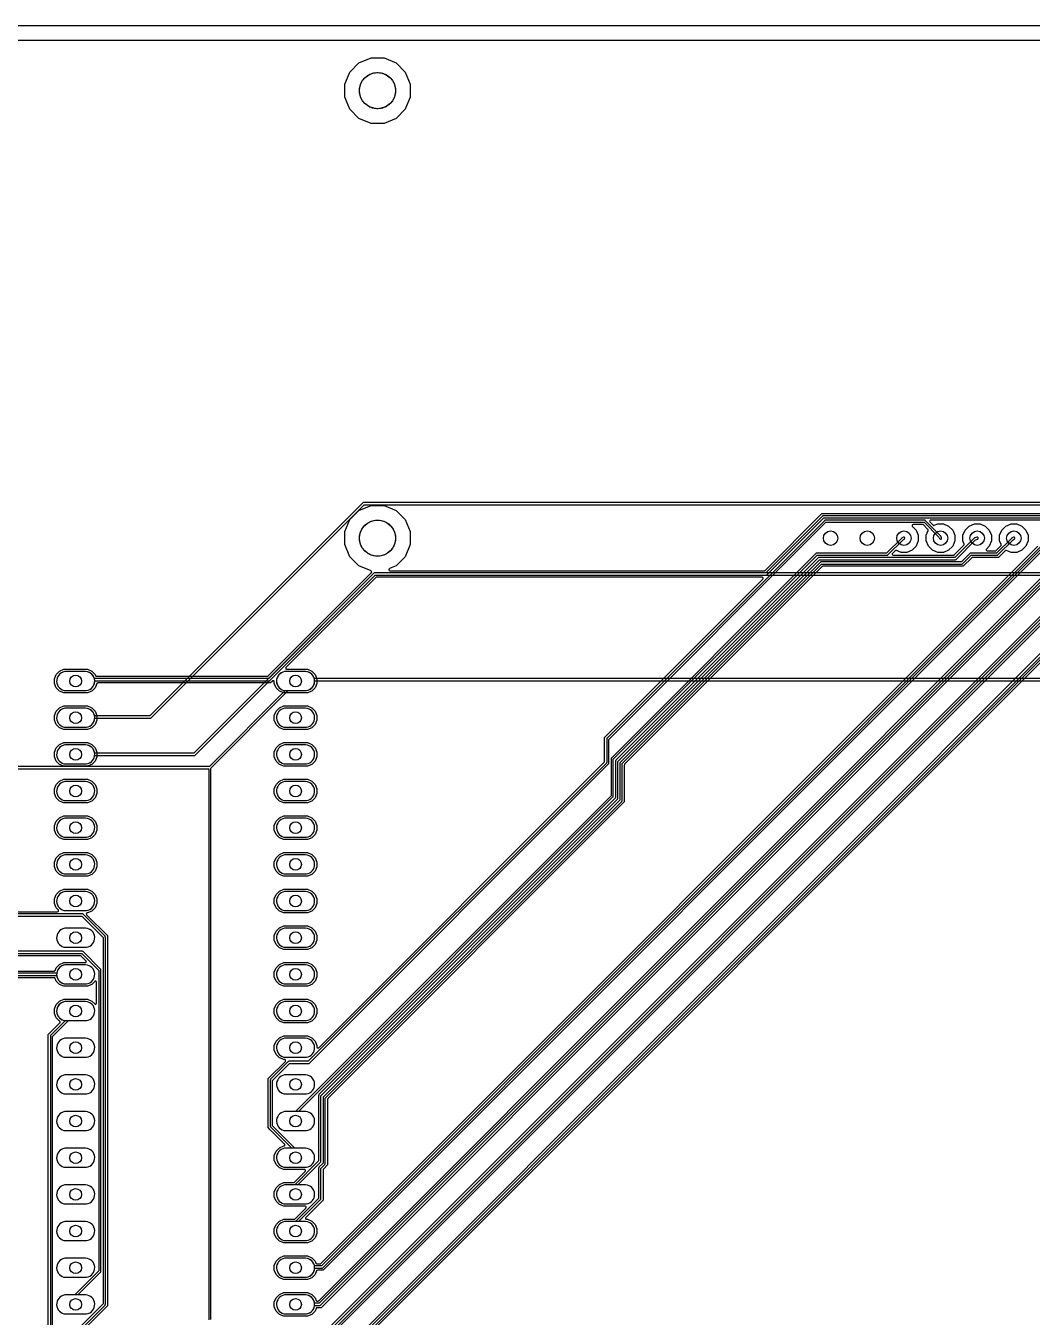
# Model space of a CAD drawing. Header units: millimetres. Extents: x -10 to 160, y 0 to 134.
# Drawn here: x 53.7 to 123.4, y 44.8 to 134.3 of the extents above; entities that cross this region are included whole.
import ezdxf

# ---------------------------------------------------------------- set-up
doc = ezdxf.new("R2010")
doc.units = ezdxf.units.MM

msp = doc.modelspace()

# ---------------------------------------------------------------- linework, layer by layer
at = {"layer": '16_copper'}
for points in [[(135.026, 101.27), (77.114, 101.27), (77.106, 101.269), (77.098, 101.268, 0.087654), (77.073, 101.258), (77.067, 101.253), (77.061, 101.247), (62.3, 86.487), (58.458, 86.487), (58.452, 86.521, 0.330356), (57.843, 87.02), (56.457, 87.02), (56.393, 87.014, 0.906346), (56.457, 85.7), (57.843, 85.7), (57.907, 85.706, 0.357805), (58.471, 86.328), (58.471, 86.335), (62.332, 86.335), (62.34, 86.336), (62.348, 86.336, 0.087654), (62.373, 86.347), (62.379, 86.352), (62.385, 86.357), (77.146, 101.117), (134.995, 101.117)], [(132.252, 96.393), (77.876, 96.393), (77.868, 96.392), (77.86, 96.391, 0.087654), (77.835, 96.381), (77.829, 96.376), (77.823, 96.371), (65.348, 83.896), (58.466, 83.896), (58.464, 83.917, 0.357805), (57.843, 84.48), (56.457, 84.48), (56.393, 84.474, 0.906346), (56.457, 83.16), (57.843, 83.16), (57.907, 83.166, 0.330355), (58.464, 83.723), (58.466, 83.744), (65.38, 83.744), (65.388, 83.745), (65.396, 83.746, 0.087654), (65.421, 83.756), (65.427, 83.761), (65.433, 83.766), (77.908, 96.241), (132.283, 96.241)], [(135.147, 89.078), (73.687, 89.078), (73.673, 89.123, 0.303347), (73.083, 89.56), (71.697, 89.56), (71.633, 89.554, 0.862605), (71.633, 88.246), (71.675, 88.242), (66.415, 82.982), (34.442, 82.982)], [(66.523, 44.685), (66.523, 82.874), (71.888, 88.24), (73.083, 88.24), (73.147, 88.246, 0.357805), (73.711, 88.868), (73.711, 88.925), (135.147, 88.925)]]:
    msp.add_lwpolyline(points, format="xyb", dxfattribs=at)
for points in [[(57.907, 88.246, 0.906346), (57.843, 89.56), (56.457, 89.56), (56.393, 89.554, 0.906346), (56.457, 88.24), (57.843, 88.24)], [(73.147, 85.706, 0.906346), (73.083, 87.02), (71.697, 87.02), (71.633, 87.014, 0.906346), (71.697, 85.7), (73.083, 85.7)], [(73.147, 83.166, 0.906346), (73.083, 84.48), (71.697, 84.48), (71.633, 84.474, 0.906346), (71.697, 83.16), (73.083, 83.16)], [(57.907, 80.626, 0.906346), (57.843, 81.94), (56.457, 81.94), (56.393, 81.934, 0.906346), (56.457, 80.62), (57.843, 80.62)], [(73.147, 80.626, 0.906346), (73.083, 81.94), (71.697, 81.94), (71.633, 81.934, 0.906346), (71.697, 80.62), (73.083, 80.62)], [(57.907, 78.086, 0.906346), (57.843, 79.4), (56.457, 79.4), (56.393, 79.394, 0.906346), (56.457, 78.08), (57.843, 78.08)], [(73.147, 78.086, 0.906346), (73.083, 79.4), (71.697, 79.4), (71.633, 79.394, 0.906346), (71.697, 78.08), (73.083, 78.08)], [(57.907, 75.546, 0.906346), (57.843, 76.86), (56.457, 76.86), (56.393, 76.854, 0.906346), (56.457, 75.54), (57.843, 75.54)], [(73.147, 75.546, 0.906346), (73.083, 76.86), (71.697, 76.86), (71.633, 76.854, 0.906346), (71.697, 75.54), (73.083, 75.54)], [(57.907, 73.006, 0.906346), (57.843, 74.32), (56.457, 74.32), (56.393, 74.314, 0.906346), (56.457, 73), (57.843, 73)], [(73.147, 73.006, 0.906346), (73.083, 74.32), (71.697, 74.32), (71.633, 74.314, 0.906346), (71.697, 73), (73.083, 73)], [(57.907, 70.466, 0.906346), (57.843, 71.78), (56.457, 71.78), (56.393, 71.774, 0.906346), (56.457, 70.46), (57.843, 70.46)], [(73.147, 70.466, 0.906346), (73.083, 71.78), (71.697, 71.78), (71.633, 71.774, 0.906346), (71.697, 70.46), (73.083, 70.46)], [(57.907, 67.926, 0.906346), (57.843, 69.24), (56.457, 69.24), (56.393, 69.234, 0.906346), (56.457, 67.92), (57.843, 67.92)], [(73.147, 67.926, 0.906346), (73.083, 69.24), (71.697, 69.24), (71.633, 69.234, 0.906346), (71.697, 67.92), (73.083, 67.92)], [(57.907, 65.386, 0.906346), (57.843, 66.7), (56.457, 66.7), (56.393, 66.694, 0.906346), (56.457, 65.38), (57.843, 65.38)], [(73.147, 65.386, 0.906346), (73.083, 66.7), (71.697, 66.7), (71.633, 66.694, 0.906346), (71.697, 65.38), (73.083, 65.38)], [(57.907, 62.846, 0.906346), (57.843, 64.16), (56.457, 64.16), (56.393, 64.154, 0.906346), (56.457, 62.84), (57.843, 62.84)], [(73.147, 62.846, 0.906346), (73.083, 64.16), (71.697, 64.16), (71.633, 64.154, 0.906346), (71.697, 62.84), (73.083, 62.84)], [(57.907, 60.306, 0.906346), (57.843, 61.62), (56.457, 61.62), (56.393, 61.614, 0.906346), (56.457, 60.3), (57.843, 60.3)], [(73.147, 60.306, 0.906346), (73.083, 61.62), (71.697, 61.62), (71.633, 61.614, 0.906346), (71.697, 60.3), (73.083, 60.3)], [(57.907, 57.766, 0.906346), (57.843, 59.08), (56.457, 59.08), (56.393, 59.074, 0.906346), (56.457, 57.76), (57.843, 57.76)], [(73.147, 57.766, 0.906346), (73.083, 59.08), (71.697, 59.08), (71.633, 59.074, 0.906346), (71.697, 57.76), (73.083, 57.76)], [(57.907, 55.226, 0.906346), (57.843, 56.54), (56.457, 56.54), (56.393, 56.534, 0.906346), (56.457, 55.22), (57.843, 55.22)], [(73.147, 55.226, 0.906346), (73.083, 56.54), (71.697, 56.54), (71.633, 56.534, 0.906346), (71.697, 55.22), (73.083, 55.22)], [(57.907, 52.686, 0.906346), (57.843, 54), (56.457, 54), (56.393, 53.994, 0.906346), (56.457, 52.68), (57.843, 52.68)], [(73.147, 52.686, 0.906346), (73.083, 54), (71.697, 54), (71.633, 53.994, 0.906346), (71.697, 52.68), (73.083, 52.68)], [(57.907, 50.146, 0.906346), (57.843, 51.46), (56.457, 51.46), (56.393, 51.454, 0.906346), (56.457, 50.14), (57.843, 50.14)], [(73.147, 50.146, 0.906346), (73.083, 51.46), (71.697, 51.46), (71.633, 51.454, 0.906346), (71.697, 50.14), (73.083, 50.14)], [(57.907, 47.606, 0.906346), (57.843, 48.92), (56.457, 48.92), (56.393, 48.914, 0.906346), (56.457, 47.6), (57.843, 47.6)], [(73.147, 47.606, 0.906346), (73.083, 48.92), (71.697, 48.92), (71.633, 48.914, 0.906346), (71.697, 47.6), (73.083, 47.6)], [(57.907, 45.066, 0.906346), (57.843, 46.38), (56.457, 46.38), (56.393, 46.374, 0.906346), (56.457, 45.06), (57.843, 45.06)], [(73.147, 45.066, 0.906346), (73.083, 46.38), (71.697, 46.38), (71.633, 46.374, 0.906346), (71.697, 45.06), (73.083, 45.06)]]:
    msp.add_lwpolyline(points, format="xyb", close=True, dxfattribs=at)
msp.add_lwpolyline([(34.474, 82.829), (66.37, 82.829), (66.37, 44.653)], dxfattribs=at)
at = {"layer": '1_copper'}
for points in [[(158.913, 1.017, 0.392588), (158.984, 1.092), (158.984, 133.198), (158.983, 133.203, 0.392588), (158.908, 133.274), (-9.068, 133.274), (-9.073, 133.273, 0.392588), (-9.144, 133.198), (-9.144, 1.092), (-9.143, 1.087, 0.392588), (-9.068, 1.016), (158.908, 1.016)], [(73.147, 55.226, 0.906346), (73.083, 56.54), (72.345, 56.54), (70.79, 58.096), (70.79, 61.233), (71.964, 62.408), (73.304, 62.408), (73.313, 62.409), (73.321, 62.41, 0.087654), (73.346, 62.42), (73.351, 62.425), (73.358, 62.43), (94.085, 83.157), (94.09, 83.163), (94.095, 83.17, 0.087651), (94.105, 83.194), (94.106, 83.202), (94.107, 83.21), (94.107, 84.855), (109.15, 99.898), (115.945, 99.898), (116.979, 98.864), (117.02, 98.77), (117.032, 98.751, 0.866045), (117.16, 98.83), (117.113, 98.938), (117.111, 98.941), (117.11, 98.945), (117.105, 98.951), (117.102, 98.957, 0.022122), (117.097, 98.961), (116.03, 100.028), (116.023, 100.033), (116.017, 100.039, 0.087651), (115.992, 100.049), (115.985, 100.049), (115.976, 100.051), (109.118, 100.051), (109.11, 100.049), (109.102, 100.049, 0.087654), (109.077, 100.038), (109.071, 100.034), (109.065, 100.028), (93.977, 84.941), (93.972, 84.934), (93.966, 84.927, 0.087651), (93.956, 84.903), (93.956, 84.895), (93.955, 84.887), (93.955, 83.242), (73.273, 62.56), (71.933, 62.56), (71.924, 62.559), (71.916, 62.558, 0.087654), (71.891, 62.548), (71.886, 62.543), (71.879, 62.538), (70.66, 61.319), (70.655, 61.312), (70.649, 61.305, 0.087651), (70.639, 61.281), (70.639, 61.273), (70.637, 61.265), (70.637, 58.064), (70.639, 58.056), (70.639, 58.048, 0.087654), (70.65, 58.023), (70.654, 58.017), (70.66, 58.011), (72.13, 56.54), (71.697, 56.54), (71.633, 56.534, 0.906346), (71.697, 55.22), (73.083, 55.22)], [(73.147, 39.986, 0.357805), (73.711, 40.608), (73.711, 40.615), (74.219, 40.615), (74.227, 40.616), (74.236, 40.616, 0.087654), (74.26, 40.627), (74.266, 40.632), (74.273, 40.637), (132.336, 98.701), (132.383, 98.745), (132.396, 98.762, 0.752228), (132.294, 98.867), (132.277, 98.855, 0.183633), (132.229, 98.809), (74.187, 40.767), (73.698, 40.767), (73.692, 40.801, 0.330356), (73.083, 41.3), (71.697, 41.3), (71.633, 41.294, 0.906346), (71.697, 39.98), (73.083, 39.98)], [(73.147, 47.606, 0.357805), (73.711, 48.228), (73.711, 48.235), (74.219, 48.235), (74.227, 48.236), (74.236, 48.236, 0.087654), (74.26, 48.247), (74.266, 48.252), (74.273, 48.257), (124.716, 98.701), (124.763, 98.745), (124.776, 98.762, 0.752228), (124.674, 98.867), (124.657, 98.855, 0.183633), (124.609, 98.809), (74.187, 48.387), (73.698, 48.387), (73.692, 48.421, 0.330356), (73.083, 48.92), (71.697, 48.92), (71.633, 48.914, 0.906346), (71.697, 47.6), (73.083, 47.6)], [(73.147, 50.146, 0.906346), (73.083, 51.46), (72.599, 51.46), (74.12, 52.981), (74.125, 52.988), (74.131, 52.995, 0.087651), (74.141, 53.019), (74.141, 53.027), (74.143, 53.035), (74.143, 55.137), (74.425, 55.42), (74.43, 55.427), (74.436, 55.433, 0.087651), (74.446, 55.458), (74.446, 55.465), (74.447, 55.474), (74.447, 60.014), (94.999, 80.566), (95.004, 80.573), (95.01, 80.579, 0.087651), (95.02, 80.604), (95.02, 80.611), (95.021, 80.62), (95.021, 83.179), (108.845, 97.003), (118.567, 97.003), (118.576, 97.004), (118.584, 97.004, 0.087654), (118.609, 97.015), (118.614, 97.02), (118.621, 97.025), (119.208, 97.612), (121.006, 97.612), (121.014, 97.613), (121.022, 97.614, 0.087654), (121.047, 97.624), (121.053, 97.629), (121.059, 97.635), (122.117, 98.692), (122.202, 98.731), (122.22, 98.743, 0.866045), (122.138, 98.869), (122.041, 98.824), (122.038, 98.823), (122.035, 98.822), (122.028, 98.817), (122.022, 98.813, 0.01711), (122.019, 98.809), (120.974, 97.765), (119.177, 97.765), (119.168, 97.763), (119.16, 97.763, 0.087654), (119.135, 97.752), (119.13, 97.748), (119.123, 97.742), (118.536, 97.155), (108.814, 97.155), (108.805, 97.154), (108.797, 97.153, 0.087654), (108.772, 97.143), (108.767, 97.138), (108.76, 97.133), (94.891, 83.264), (94.886, 83.257), (94.881, 83.251, 0.087651), (94.871, 83.226), (94.87, 83.219), (94.869, 83.21), (94.869, 80.651), (74.317, 60.099), (74.312, 60.093), (74.307, 60.086, 0.087651), (74.297, 60.062), (74.296, 60.054), (74.295, 60.046), (74.295, 55.505), (74.013, 55.223), (74.007, 55.216), (74.002, 55.209, 0.087651), (73.992, 55.185), (73.991, 55.177), (73.99, 55.169), (73.99, 53.067), (72.384, 51.46), (71.697, 51.46), (71.633, 51.454, 0.906346), (71.697, 50.14), (73.083, 50.14)], [(73.147, 52.686, 0.906346), (73.083, 54), (72.549, 54), (74.12, 55.572), (74.125, 55.579), (74.131, 55.585, 0.087651), (74.141, 55.61), (74.141, 55.617), (74.143, 55.626), (74.143, 60.166), (94.694, 80.718), (94.699, 80.725), (94.705, 80.731, 0.087651), (94.715, 80.756), (94.715, 80.763), (94.717, 80.772), (94.717, 83.331), (108.693, 97.307), (118.11, 97.307), (118.118, 97.309), (118.127, 97.309, 0.087654), (118.151, 97.32), (118.157, 97.324), (118.164, 97.33), (119.522, 98.688), (119.652, 98.727), (119.672, 98.736, 0.866062), (119.608, 98.873), (119.46, 98.828), (119.452, 98.825), (119.444, 98.822, 0.017404), (119.44, 98.819), (119.434, 98.814), (119.428, 98.809), (118.078, 97.46), (108.661, 97.46), (108.653, 97.459), (108.644, 97.458, 0.087654), (108.62, 97.448), (108.614, 97.443), (108.607, 97.437), (94.587, 83.417), (94.581, 83.41), (94.576, 83.403, 0.087651), (94.566, 83.379), (94.565, 83.371), (94.564, 83.363), (94.564, 80.804), (74.013, 60.252), (74.007, 60.245), (74.002, 60.239, 0.087651), (73.992, 60.214), (73.991, 60.207), (73.99, 60.198), (73.99, 55.658), (72.336, 54.003), (72.334, 54), (71.697, 54), (71.633, 53.994, 0.906346), (71.697, 52.68), (73.083, 52.68)], [(73.147, 57.766, 0.906346), (73.083, 59.08), (72.599, 59.08), (94.389, 80.871), (94.395, 80.877), (94.4, 80.884, 0.087651), (94.41, 80.908), (94.411, 80.916), (94.412, 80.924), (94.412, 83.484), (108.54, 97.612), (113.386, 97.612), (113.394, 97.613), (113.402, 97.614, 0.087654), (113.427, 97.624), (113.433, 97.629), (113.439, 97.635), (114.497, 98.692), (114.582, 98.731), (114.6, 98.743, 0.866045), (114.518, 98.869), (114.421, 98.824), (114.418, 98.823), (114.415, 98.822), (114.408, 98.817), (114.402, 98.813, 0.01711), (114.399, 98.809), (113.354, 97.765), (108.509, 97.765), (108.5, 97.763), (108.492, 97.763, 0.087654), (108.467, 97.752), (108.462, 97.748), (108.455, 97.742), (94.282, 83.569), (94.277, 83.562), (94.271, 83.556, 0.087651), (94.261, 83.531), (94.261, 83.524), (94.259, 83.515), (94.259, 80.956), (72.384, 59.08), (71.697, 59.08), (71.633, 59.074, 0.906346), (71.697, 57.76), (73.083, 57.76)], [(73.147, 88.246, 0.906346), (73.083, 89.56), (71.697, 89.56), (71.633, 89.554, 0.906346), (71.697, 88.24), (73.083, 88.24)], [(57.907, 85.706, 0.906346), (57.843, 87.02), (56.457, 87.02), (56.393, 87.014, 0.906346), (56.457, 85.7), (57.843, 85.7)], [(73.147, 85.706, 0.906346), (73.083, 87.02), (71.697, 87.02), (71.633, 87.014, 0.906346), (71.697, 85.7), (73.083, 85.7)], [(57.907, 83.166, 0.906346), (57.843, 84.48), (56.457, 84.48), (56.393, 84.474, 0.906346), (56.457, 83.16), (57.843, 83.16)], [(73.147, 83.166, 0.906346), (73.083, 84.48), (71.697, 84.48), (71.633, 84.474, 0.906346), (71.697, 83.16), (73.083, 83.16)], [(57.907, 80.626, 0.906346), (57.843, 81.94), (56.457, 81.94), (56.393, 81.934, 0.906346), (56.457, 80.62), (57.843, 80.62)], [(73.147, 80.626, 0.906346), (73.083, 81.94), (71.697, 81.94), (71.633, 81.934, 0.906346), (71.697, 80.62), (73.083, 80.62)], [(57.907, 78.086, 0.906346), (57.843, 79.4), (56.457, 79.4), (56.393, 79.394, 0.906346), (56.457, 78.08), (57.843, 78.08)], [(73.147, 78.086, 0.906346), (73.083, 79.4), (71.697, 79.4), (71.633, 79.394, 0.906346), (71.697, 78.08), (73.083, 78.08)], [(57.907, 75.546, 0.906346), (57.843, 76.86), (56.457, 76.86), (56.393, 76.854, 0.906346), (56.457, 75.54), (57.843, 75.54)], [(73.147, 75.546, 0.906346), (73.083, 76.86), (71.697, 76.86), (71.633, 76.854, 0.906346), (71.697, 75.54), (73.083, 75.54)], [(57.907, 73.006, 0.906346), (57.843, 74.32), (56.457, 74.32), (56.393, 74.314, 0.906346), (56.457, 73), (57.843, 73)], [(73.147, 73.006, 0.906346), (73.083, 74.32), (71.697, 74.32), (71.633, 74.314, 0.906346), (71.697, 73), (73.083, 73)], [(57.907, 70.466, 0.906346), (57.843, 71.78), (56.457, 71.78), (56.393, 71.774, 0.906346), (56.457, 70.46), (57.843, 70.46)], [(73.147, 70.466, 0.906346), (73.083, 71.78), (71.697, 71.78), (71.633, 71.774, 0.906346), (71.697, 70.46), (73.083, 70.46)], [(73.147, 67.926, 0.906346), (73.083, 69.24), (71.697, 69.24), (71.633, 69.234, 0.906346), (71.697, 67.92), (73.083, 67.92)], [(73.147, 65.386, 0.906346), (73.083, 66.7), (71.697, 66.7), (71.633, 66.694, 0.906346), (71.697, 65.38), (73.083, 65.38)], [(57.907, 62.846, 0.906346), (57.843, 64.16), (56.457, 64.16), (56.393, 64.154, 0.906346), (56.457, 62.84), (57.843, 62.84)], [(73.147, 62.846, 0.906346), (73.083, 64.16), (71.697, 64.16), (71.633, 64.154, 0.906346), (71.697, 62.84), (73.083, 62.84)], [(57.907, 60.306, 0.906346), (57.843, 61.62), (56.457, 61.62), (56.393, 61.614, 0.906346), (56.457, 60.3), (57.843, 60.3)], [(73.147, 60.306, 0.906346), (73.083, 61.62), (71.697, 61.62), (71.633, 61.614, 0.906346), (71.697, 60.3), (73.083, 60.3)], [(57.907, 57.766, 0.906346), (57.843, 59.08), (56.457, 59.08), (56.393, 59.074, 0.906346), (56.457, 57.76), (57.843, 57.76)], [(57.907, 55.226, 0.906346), (57.843, 56.54), (56.457, 56.54), (56.393, 56.534, 0.906346), (56.457, 55.22), (57.843, 55.22)], [(57.907, 52.686, 0.906346), (57.843, 54), (56.457, 54), (56.393, 53.994, 0.906346), (56.457, 52.68), (57.843, 52.68)], [(57.907, 50.146, 0.906346), (57.843, 51.46), (56.457, 51.46), (56.393, 51.454, 0.906346), (56.457, 50.14), (57.843, 50.14)], [(57.907, 47.606, 0.906346), (57.843, 48.92), (56.457, 48.92), (56.393, 48.914, 0.906346), (56.457, 47.6), (57.843, 47.6)]]:
    msp.add_lwpolyline(points, format="xyb", close=True, dxfattribs=at)
for points in [[(77.619, 127.534), (76.786, 127.879), (76.149, 128.516), (75.804, 129.349), (75.804, 130.251), (76.149, 131.084), (76.786, 131.721), (77.619, 132.066), (78.521, 132.066), (79.354, 131.721), (79.991, 131.084), (80.336, 130.251), (80.336, 129.349), (79.991, 128.516), (79.354, 127.879), (78.521, 127.534)], [(56.328, 85.547), (56.029, 85.671), (55.801, 85.9), (55.677, 86.198), (55.677, 86.522), (55.801, 86.82), (56.029, 87.049), (56.328, 87.173), (57.972, 87.173), (58.271, 87.049), (58.499, 86.82), (58.623, 86.522), (58.623, 86.198), (58.499, 85.9), (58.271, 85.671), (57.972, 85.547)], [(71.568, 85.547), (71.269, 85.671), (71.041, 85.9), (70.917, 86.198), (70.917, 86.522), (71.041, 86.82), (71.269, 87.049), (71.568, 87.173), (73.212, 87.173), (73.511, 87.049), (73.739, 86.82), (73.863, 86.522), (73.863, 86.198), (73.739, 85.9), (73.511, 85.671), (73.212, 85.547)], [(56.328, 83.007), (56.029, 83.131), (55.801, 83.36), (55.677, 83.658), (55.677, 83.982), (55.801, 84.28), (56.029, 84.509), (56.328, 84.633), (57.972, 84.633), (58.271, 84.509), (58.499, 84.28), (58.623, 83.982), (58.623, 83.658), (58.499, 83.36), (58.271, 83.131), (57.972, 83.007)], [(71.568, 83.007), (71.269, 83.131), (71.041, 83.36), (70.917, 83.658), (70.917, 83.982), (71.041, 84.28), (71.269, 84.509), (71.568, 84.633), (73.212, 84.633), (73.511, 84.509), (73.739, 84.28), (73.863, 83.982), (73.863, 83.658), (73.739, 83.36), (73.511, 83.131), (73.212, 83.007)], [(56.328, 80.467), (56.029, 80.591), (55.801, 80.82), (55.677, 81.118), (55.677, 81.442), (55.801, 81.74), (56.029, 81.969), (56.328, 82.093), (57.972, 82.093), (58.271, 81.969), (58.499, 81.74), (58.623, 81.442), (58.623, 81.118), (58.499, 80.82), (58.271, 80.591), (57.972, 80.467)], [(71.568, 80.467), (71.269, 80.591), (71.041, 80.82), (70.917, 81.118), (70.917, 81.442), (71.041, 81.74), (71.269, 81.969), (71.568, 82.093), (73.212, 82.093), (73.511, 81.969), (73.739, 81.74), (73.863, 81.442), (73.863, 81.118), (73.739, 80.82), (73.511, 80.591), (73.212, 80.467)], [(56.328, 77.927), (56.029, 78.051), (55.801, 78.28), (55.677, 78.578), (55.677, 78.902), (55.801, 79.2), (56.029, 79.429), (56.328, 79.553), (57.972, 79.553), (58.271, 79.429), (58.499, 79.2), (58.623, 78.902), (58.623, 78.578), (58.499, 78.28), (58.271, 78.051), (57.972, 77.927)], [(71.568, 77.927), (71.269, 78.051), (71.041, 78.28), (70.917, 78.578), (70.917, 78.902), (71.041, 79.2), (71.269, 79.429), (71.568, 79.553), (73.212, 79.553), (73.511, 79.429), (73.739, 79.2), (73.863, 78.902), (73.863, 78.578), (73.739, 78.28), (73.511, 78.051), (73.212, 77.927)], [(56.328, 75.387), (56.029, 75.511), (55.801, 75.74), (55.677, 76.038), (55.677, 76.362), (55.801, 76.66), (56.029, 76.889), (56.328, 77.013), (57.972, 77.013), (58.271, 76.889), (58.499, 76.66), (58.623, 76.362), (58.623, 76.038), (58.499, 75.74), (58.271, 75.511), (57.972, 75.387)], [(71.568, 75.387), (71.269, 75.511), (71.041, 75.74), (70.917, 76.038), (70.917, 76.362), (71.041, 76.66), (71.269, 76.889), (71.568, 77.013), (73.212, 77.013), (73.511, 76.889), (73.739, 76.66), (73.863, 76.362), (73.863, 76.038), (73.739, 75.74), (73.511, 75.511), (73.212, 75.387)], [(71.568, 72.847), (71.269, 72.971), (71.041, 73.2), (70.917, 73.498), (70.917, 73.822), (71.041, 74.12), (71.269, 74.349), (71.568, 74.473), (73.212, 74.473), (73.511, 74.349), (73.739, 74.12), (73.863, 73.822), (73.863, 73.498), (73.739, 73.2), (73.511, 72.971), (73.212, 72.847)], [(71.568, 70.307), (71.269, 70.431), (71.041, 70.66), (70.917, 70.958), (70.917, 71.282), (71.041, 71.58), (71.269, 71.809), (71.568, 71.933), (73.212, 71.933), (73.511, 71.809), (73.739, 71.58), (73.863, 71.282), (73.863, 70.958), (73.739, 70.66), (73.511, 70.431), (73.212, 70.307)], [(71.568, 67.767), (71.269, 67.891), (71.041, 68.12), (70.917, 68.418), (70.917, 68.742), (71.041, 69.04), (71.269, 69.269), (71.568, 69.393), (73.212, 69.393), (73.511, 69.269), (73.739, 69.04), (73.863, 68.742), (73.863, 68.418), (73.739, 68.12), (73.511, 67.891), (73.212, 67.767)], [(71.568, 65.227), (71.269, 65.351), (71.041, 65.58), (70.917, 65.878), (70.917, 66.202), (71.041, 66.5), (71.269, 66.729), (71.568, 66.853), (73.212, 66.853), (73.511, 66.729), (73.739, 66.5), (73.863, 66.202), (73.863, 65.878), (73.739, 65.58), (73.511, 65.351), (73.212, 65.227)]]:
    msp.add_lwpolyline(points, close=True, dxfattribs=at)
for points in [[(138.405, 100.051), (116.407, 100.051), (116.405, 100.05), (116.402, 100.05, 0.54841), (116.341, 99.937), (116.346, 99.93), (116.35, 99.924, 0.015772), (116.354, 99.921), (116.567, 99.707), (116.569, 99.706), (116.57, 99.704, 0.218345), (116.63, 99.685), (116.641, 99.688), (116.648, 99.689, 0.007884), (116.65, 99.69), (116.893, 99.791), (117.287, 99.791), (117.651, 99.64), (117.93, 99.361), (118.081, 98.997), (118.081, 98.603), (117.93, 98.239), (117.651, 97.96), (117.287, 97.809), (116.893, 97.809), (116.529, 97.96), (116.25, 98.239), (116.099, 98.603), (116.099, 98.997), (116.235, 99.326), (116.236, 99.327), (116.237, 99.329, 0.218355), (116.232, 99.392), (116.225, 99.4), (116.221, 99.407, 0.007882), (116.219, 99.409), (115.904, 99.723), (115.897, 99.729), (115.891, 99.734, 0.087651), (115.866, 99.744), (115.859, 99.745), (115.85, 99.746), (115.189, 99.746), (115.186, 99.745), (115.183, 99.746, 0.54841), (115.123, 99.632), (115.128, 99.625), (115.132, 99.619, 0.015772), (115.135, 99.616), (115.39, 99.361), (115.541, 98.997), (115.541, 98.603), (115.39, 98.239), (115.111, 97.96), (114.747, 97.809), (114.353, 97.809), (114.03, 97.943), (114.029, 97.944), (114.027, 97.944, 0.218355), (113.964, 97.939), (113.955, 97.933), (113.949, 97.928, 0.007882), (113.947, 97.927), (113.763, 97.742), (113.761, 97.74), (113.759, 97.738, 0.54841), (113.796, 97.615), (113.805, 97.614), (113.812, 97.612, 0.01577), (113.817, 97.612), (117.984, 97.612), (117.992, 97.613), (118.001, 97.614, 0.087654), (118.025, 97.624), (118.031, 97.629), (118.038, 97.635), (118.711, 98.308), (118.712, 98.309), (118.713, 98.31, 0.218345), (118.733, 98.37), (118.73, 98.381), (118.728, 98.388, 0.007894), (118.727, 98.391), (118.639, 98.603), (118.639, 98.997), (118.79, 99.361), (119.069, 99.64), (119.433, 99.791), (119.827, 99.791), (120.191, 99.64), (120.47, 99.361), (120.621, 98.997), (120.621, 98.603), (120.47, 98.239), (120.278, 98.047), (120.276, 98.045), (120.274, 98.043, 0.54841), (120.311, 97.92), (120.32, 97.919), (120.327, 97.917, 0.015781), (120.332, 97.917), (120.879, 97.917), (120.888, 97.918), (120.896, 97.919, 0.087654), (120.921, 97.929), (120.926, 97.934), (120.933, 97.939), (121.266, 98.272), (121.267, 98.273), (121.268, 98.274, 0.218345), (121.287, 98.335), (121.285, 98.345), (121.283, 98.353, 0.007884), (121.282, 98.355), (121.179, 98.603), (121.179, 98.997), (121.33, 99.361), (121.609, 99.64), (121.973, 99.791), (122.367, 99.791), (122.731, 99.64), (123.01, 99.361), (123.161, 98.997), (123.161, 98.603), (123.01, 98.239), (122.731, 97.96), (122.367, 97.809), (121.973, 97.809), (121.65, 97.943), (121.649, 97.944), (121.647, 97.944, 0.218355), (121.584, 97.939), (121.575, 97.933), (121.569, 97.928, 0.007882), (121.567, 97.927), (121.1, 97.46), (119.303, 97.46), (119.295, 97.459), (119.286, 97.458, 0.087654), (119.262, 97.448), (119.256, 97.443), (119.249, 97.437), (118.662, 96.85), (108.94, 96.85), (108.931, 96.849), (108.923, 96.848, 0.087654), (108.899, 96.838), (108.893, 96.833), (108.886, 96.828), (95.196, 83.138), (95.193, 83.134), (95.192, 83.133), (95.191, 83.131), (95.191, 83.131), (95.186, 83.125, 0.01577), (95.183, 83.121), (95.181, 83.116), (95.181, 83.115), (95.18, 83.111), (95.177, 83.105, 0.015767), (95.176, 83.1), (95.175, 83.096), (95.175, 83.094), (95.175, 83.09), (95.174, 83.084), (95.174, 80.525), (74.622, 59.973), (74.619, 59.969), (74.618, 59.968), (74.617, 59.967), (74.617, 59.966), (74.612, 59.96, 0.01577), (74.609, 59.956), (74.607, 59.951), (74.607, 59.95), (74.606, 59.947), (74.603, 59.94, 0.015767), (74.602, 59.935), (74.601, 59.932), (74.601, 59.929), (74.601, 59.925), (74.6, 59.919), (74.6, 55.379), (74.317, 55.096), (74.314, 55.092), (74.313, 55.092), (74.312, 55.09), (74.312, 55.09), (74.307, 55.083, 0.01577), (74.304, 55.079), (74.303, 55.075), (74.302, 55.073), (74.301, 55.07), (74.298, 55.063, 0.015767), (74.297, 55.059), (74.296, 55.055), (74.296, 55.052), (74.296, 55.048), (74.295, 55.043), (74.295, 52.941), (74.139, 52.784), (73.097, 51.743), (73.096, 51.741), (73.094, 51.739, 0.54841), (73.131, 51.616), (73.139, 51.614), (73.146, 51.613, 0.01577), (73.151, 51.613), (73.212, 51.613), (73.511, 51.489), (73.739, 51.26), (73.863, 50.962), (73.863, 50.638), (73.739, 50.34), (73.511, 50.111), (73.212, 49.987), (71.568, 49.987), (71.269, 50.111), (71.041, 50.34), (70.917, 50.638), (70.917, 50.962), (71.041, 51.26), (71.269, 51.489), (71.568, 51.613), (72.289, 51.613), (72.298, 51.614), (72.306, 51.615, 0.087654), (72.33, 51.625), (72.336, 51.63), (72.343, 51.635), (73.105, 52.397), (73.107, 52.399), (73.109, 52.401, 0.54841), (73.072, 52.524), (73.063, 52.526), (73.056, 52.527, 0.01577), (73.051, 52.527), (71.568, 52.527), (71.269, 52.651), (71.041, 52.88), (70.917, 53.178), (70.917, 53.502), (71.041, 53.8), (71.269, 54.029), (71.568, 54.153), (72.238, 54.153), (72.247, 54.154), (72.255, 54.155, 0.087654), (72.28, 54.165), (72.285, 54.17), (72.292, 54.175), (73.054, 54.937), (73.056, 54.939), (73.058, 54.941, 0.54841), (73.021, 55.064), (73.012, 55.066), (73.005, 55.067, 0.01577), (73, 55.067), (71.568, 55.067), (71.269, 55.191), (71.041, 55.42), (70.917, 55.718), (70.917, 56.042), (71.041, 56.34), (71.269, 56.569), (71.568, 56.693), (71.578, 56.693, 0.57289), (71.644, 56.806), (71.639, 56.813), (71.635, 56.819, 0.015772), (71.632, 56.823), (70.641, 57.813), (70.485, 57.97), (70.485, 61.359), (71.682, 62.556), (71.683, 62.557, 0.573585), (71.649, 62.684), (71.641, 62.686), (71.634, 62.687, 0.016294), (71.629, 62.687), (71.568, 62.687), (71.269, 62.811), (71.041, 63.04), (70.917, 63.338), (70.917, 63.662), (71.041, 63.96), (71.269, 64.189), (71.568, 64.313), (73.212, 64.313), (73.511, 64.189), (73.739, 63.96), (73.863, 63.662), (73.863, 63.55), (73.864, 63.547), (73.863, 63.544, 0.54841), (73.977, 63.484), (73.984, 63.489), (73.99, 63.493, 0.015772), (73.993, 63.496), (93.78, 83.283), (93.785, 83.29), (93.79, 83.296, 0.087651), (93.8, 83.321), (93.801, 83.328), (93.802, 83.337), (93.802, 84.981), (104.779, 95.958), (104.781, 95.96), (104.783, 95.962, 0.54841), (104.746, 96.085), (104.737, 96.087), (104.73, 96.088, 0.01577), (104.725, 96.088), (78.003, 96.088), (77.994, 96.087), (77.986, 96.086, 0.087654), (77.961, 96.076), (77.956, 96.071), (77.949, 96.066), (71.726, 89.843), (71.724, 89.841), (71.722, 89.839, 0.54841), (71.759, 89.716), (71.768, 89.714), (71.775, 89.713, 0.01577), (71.78, 89.713), (73.212, 89.713), (73.511, 89.589), (73.739, 89.36), (73.863, 89.062), (73.863, 88.738), (73.739, 88.44), (73.511, 88.211), (73.212, 88.087), (71.568, 88.087), (71.269, 88.211), (71.041, 88.44), (70.917, 88.738), (70.917, 88.85), (70.916, 88.853), (70.917, 88.856, 0.548396), (70.803, 88.916), (70.796, 88.911), (70.79, 88.907, 0.015772), (70.787, 88.904), (70.656, 88.773), (58.688, 88.773), (58.687, 88.773), (58.685, 88.773, 0.218346), (58.629, 88.744), (58.623, 88.735), (58.619, 88.728, 0.00789), (58.618, 88.726), (58.499, 88.44), (58.271, 88.211), (57.972, 88.087), (56.328, 88.087), (56.029, 88.211), (55.801, 88.44), (55.677, 88.738), (55.677, 89.062), (55.801, 89.36), (56.029, 89.589), (56.328, 89.713), (57.972, 89.713), (58.271, 89.589), (58.499, 89.36), (58.534, 89.277), (58.535, 89.276), (58.535, 89.274, 0.21835), (58.584, 89.233), (58.594, 89.232), (58.602, 89.23, 0.007896), (58.604, 89.23), (70.435, 89.23), (70.443, 89.231), (70.452, 89.232, 0.087654), (70.476, 89.242), (70.482, 89.247), (70.489, 89.253), (77.625, 96.389), (77.645, 96.409, 0.458567), (77.637, 96.524), (77.63, 96.528), (77.621, 96.533), (76.786, 96.879), (76.149, 97.516), (75.804, 98.349), (75.804, 99.251), (76.149, 100.084), (76.786, 100.721), (77.619, 101.066), (78.521, 101.066), (79.354, 100.721), (79.991, 100.084), (80.336, 99.251), (80.336, 98.349), (79.991, 97.516), (79.354, 96.879), (78.902, 96.692), (78.896, 96.688), (78.89, 96.686, 0.747777), (78.931, 96.545), (104.877, 96.545), (104.886, 96.547), (104.894, 96.547, 0.087654), (104.919, 96.558), (104.924, 96.562), (104.931, 96.568), (108.871, 100.508), (138.626, 100.508)], [(138.532, 100.355), (108.966, 100.355), (108.958, 100.354), (108.949, 100.354, 0.087654), (108.925, 100.343), (108.919, 100.338), (108.912, 100.333), (104.972, 96.393), (77.876, 96.393), (77.868, 96.392), (77.86, 96.391, 0.087654), (77.835, 96.381), (77.829, 96.376), (77.823, 96.371), (70.53, 89.078), (58.447, 89.078), (58.433, 89.123, 0.303347), (57.843, 89.56), (56.457, 89.56), (56.393, 89.554, 0.906346), (56.457, 88.24), (57.843, 88.24), (57.907, 88.246, 0.357805), (58.471, 88.868), (58.471, 88.925), (70.561, 88.925), (70.57, 88.927), (70.578, 88.927, 0.087654), (70.603, 88.938), (70.608, 88.942), (70.615, 88.948), (77.908, 96.241), (105.004, 96.241), (105.012, 96.242), (105.02, 96.242, 0.087654), (105.045, 96.253), (105.051, 96.258), (105.057, 96.263), (108.998, 100.203), (138.5, 100.203)], [(127.048, 98.809), (74.035, 45.796), (73.706, 45.796), (73.704, 45.817, 0.357805), (73.083, 46.38), (71.697, 46.38), (71.633, 46.374, 0.906346), (71.697, 45.06), (73.083, 45.06), (73.147, 45.066, 0.330355), (73.704, 45.623), (73.706, 45.644), (74.066, 45.644), (74.075, 45.645), (74.083, 45.646, 0.087654), (74.108, 45.656), (74.113, 45.661), (74.12, 45.666), (127.142, 98.688)], [(74.273, 43.228), (129.737, 98.692), (129.822, 98.731), (129.84, 98.743, 0.866045), (129.758, 98.869), (129.661, 98.824), (129.658, 98.823), (129.655, 98.822), (129.648, 98.817), (129.642, 98.813, 0.01711), (129.639, 98.809), (74.187, 43.358)], [(126.611, 97.941), (74.317, 45.648), (74.317, 45.648), (74.161, 45.491), (73.886, 45.491), (73.885, 45.491), (73.883, 45.491, 0.218346), (73.827, 45.462), (73.821, 45.453), (73.817, 45.447, 0.00789), (73.816, 45.444), (73.739, 45.26), (73.511, 45.031), (73.212, 44.907), (71.568, 44.907), (71.269, 45.031), (71.041, 45.26), (70.917, 45.558), (70.917, 45.882), (71.041, 46.18), (71.269, 46.409), (71.568, 46.533), (73.212, 46.533), (73.511, 46.409), (73.739, 46.18), (73.816, 45.996), (73.817, 45.994), (73.817, 45.993, 0.21835), (73.866, 45.951), (73.876, 45.95), (73.884, 45.949, 0.005245), (73.886, 45.949), (73.94, 45.949, 0.14431), (73.981, 45.961), (73.987, 45.966), (73.994, 45.971), (126.331, 98.308)], [(124.143, 97.912), (74.313, 48.082), (73.907, 48.082), (73.906, 48.082), (73.904, 48.082, 0.218346), (73.848, 48.053), (73.842, 48.044), (73.838, 48.037, 0.00789), (73.837, 48.035), (73.739, 47.8), (73.511, 47.571), (73.212, 47.447), (71.568, 47.447), (71.269, 47.571), (71.041, 47.8), (70.917, 48.098), (70.917, 48.422), (71.041, 48.72), (71.269, 48.949), (71.568, 49.073), (73.212, 49.073), (73.511, 48.949), (73.739, 48.72), (73.795, 48.586), (73.796, 48.585), (73.796, 48.583, 0.21835), (73.845, 48.542), (73.855, 48.541), (73.863, 48.539, 0.007886), (73.865, 48.539), (74.093, 48.539), (74.101, 48.541), (74.109, 48.541, 0.087654), (74.134, 48.552), (74.139, 48.556), (74.146, 48.562), (123.821, 98.236)], [(43.865, 72.923), (55.893, 72.923), (55.896, 72.924), (55.898, 72.924, 0.548396), (55.959, 73.037), (55.954, 73.044), (55.95, 73.05, 0.015772), (55.947, 73.053), (55.801, 73.2), (55.677, 73.498), (55.677, 73.822), (55.801, 74.12), (56.029, 74.349), (56.328, 74.473), (57.972, 74.473), (58.271, 74.349), (58.499, 74.12), (58.623, 73.822), (58.623, 73.498), (58.499, 73.2), (58.271, 72.971), (57.972, 72.847), (57.962, 72.847, 0.57289), (57.896, 72.734), (57.901, 72.727), (57.905, 72.721, 0.015772), (57.908, 72.717), (59.36, 71.265), (59.36, 45.625), (59.204, 45.469), (57.857, 44.123)], [(57.359, 43.84), (59.185, 45.666), (59.19, 45.673), (59.196, 45.679, 0.087651), (59.206, 45.704), (59.206, 45.711), (59.207, 45.72), (59.207, 71.171), (59.206, 71.179), (59.206, 71.188, 0.087654), (59.195, 71.212), (59.19, 71.218), (59.185, 71.225), (57.661, 72.749), (57.654, 72.754), (57.648, 72.759, 0.087651), (57.623, 72.769), (57.616, 72.77), (57.607, 72.771), (43.77, 72.771)], [(21.394, 68.809), (55.654, 68.809), (55.655, 68.809), (55.657, 68.809, 0.218346), (55.713, 68.838), (55.719, 68.847), (55.723, 68.853, 0.00789), (55.724, 68.856), (55.801, 69.04), (56.029, 69.269), (56.328, 69.393), (57.811, 69.393), (57.814, 69.393), (57.817, 69.393, 0.54841), (57.878, 69.506), (57.872, 69.513), (57.868, 69.519, 0.015772), (57.865, 69.523), (57.535, 69.853), (57.528, 69.858), (57.522, 69.864, 0.087651), (57.497, 69.874), (57.49, 69.874), (57.481, 69.875), (44.559, 69.875)], [(44.653, 70.028), (57.576, 70.028), (58.75, 68.853), (58.75, 48.038), (57.096, 46.383), (57.094, 46.38), (56.457, 46.38), (56.393, 46.374, 0.906346), (56.457, 45.06), (57.843, 45.06), (57.907, 45.066, 0.906346), (57.843, 46.38), (57.309, 46.38), (58.88, 47.952), (58.885, 47.959), (58.891, 47.965, 0.087651), (58.901, 47.99), (58.901, 47.997), (58.903, 48.006), (58.903, 68.885), (58.901, 68.893), (58.901, 68.902, 0.087654), (58.89, 68.926), (58.886, 68.932), (58.88, 68.939), (57.661, 70.158), (57.654, 70.163), (57.648, 70.168, 0.087651), (57.623, 70.178), (57.616, 70.179), (57.607, 70.18), (44.685, 70.18)], [(21.52, 68.504), (55.834, 68.504), (55.836, 68.483, 0.357805), (56.457, 67.92), (57.843, 67.92), (57.907, 67.926, 0.906346), (57.843, 69.24), (56.457, 69.24), (56.393, 69.234, 0.330355), (55.836, 68.677), (55.834, 68.656), (21.488, 68.656)], [(55.245, 42.73), (55.245, 64.407), (56.061, 65.224), (56.067, 65.231), (56.073, 65.239, 0.300059), (56.053, 65.339), (56.046, 65.343), (56.036, 65.348), (56.029, 65.351), (55.801, 65.58), (55.677, 65.878), (55.677, 66.202), (55.801, 66.5), (56.029, 66.729), (56.328, 66.853), (57.972, 66.853), (58.271, 66.729), (58.468, 66.532), (58.47, 66.53), (58.472, 66.528, 0.54841), (58.595, 66.565), (58.596, 66.574), (58.598, 66.581, 0.01577), (58.598, 66.586), (58.598, 68.034), (58.597, 68.037), (58.598, 68.04, 0.548396), (58.484, 68.1), (58.477, 68.095), (58.471, 68.091, 0.015772), (58.468, 68.088), (58.271, 67.891), (57.972, 67.767), (56.328, 67.767), (56.029, 67.891), (55.801, 68.12), (55.724, 68.304), (55.723, 68.306), (55.723, 68.307, 0.21835), (55.674, 68.349), (55.664, 68.35), (55.656, 68.351, 0.007886), (55.654, 68.351), (21.615, 68.351)], [(55.55, 42.856), (55.55, 64.281), (56.648, 65.38), (57.843, 65.38), (57.907, 65.386, 0.906346), (57.843, 66.7), (56.457, 66.7), (56.393, 66.694, 0.862605), (56.393, 65.386), (56.435, 65.382), (55.42, 64.367), (55.415, 64.36), (55.409, 64.353, 0.087651), (55.399, 64.329), (55.399, 64.321), (55.397, 64.313), (55.397, 42.824)]]:
    msp.add_lwpolyline(points, format="xyb", dxfattribs=at)
for points in [[(74.146, 43.533), (128.886, 98.272)], [(74.146, 40.942), (131.441, 98.236)], [(129.187, 97.927), (74.313, 43.053)], [(131.763, 97.912), (74.313, 40.462)], [(43.739, 72.619), (57.576, 72.619), (59.055, 71.139), (59.055, 45.752), (57.144, 43.84)]]:
    msp.add_lwpolyline(points, dxfattribs=at)
at = {"layer": 'drills_NPTH'}
for centre in [(78.07, 129.8), (78.07, 98.8)]:
    msp.add_circle(centre, 1.25, dxfattribs=at)
at = {"layer": 'drills_PTH'}
for centre, radius in [((109.47, 98.8), 0.5), ((112.01, 98.8), 0.5), ((114.55, 98.8), 0.5), ((117.09, 98.8), 0.5), ((119.63, 98.8), 0.5), ((122.17, 98.8), 0.5), ((57.15, 88.9), 0.406), ((72.39, 88.9), 0.406), ((57.15, 86.36), 0.406), ((72.39, 86.36), 0.406), ((57.15, 83.82), 0.406), ((72.39, 83.82), 0.406), ((57.15, 81.28), 0.406), ((72.39, 81.28), 0.406), ((57.15, 78.74), 0.406), ((72.39, 78.74), 0.406), ((57.15, 76.2), 0.406), ((72.39, 76.2), 0.406), ((57.15, 73.66), 0.406), ((72.39, 73.66), 0.406), ((57.15, 71.12), 0.406), ((72.39, 71.12), 0.406), ((57.15, 68.58), 0.406), ((72.39, 68.58), 0.406), ((57.15, 66.04), 0.406), ((72.39, 66.04), 0.406), ((57.15, 63.5), 0.406), ((72.39, 63.5), 0.406), ((57.15, 60.96), 0.406), ((72.39, 60.96), 0.406), ((57.15, 58.42), 0.406), ((72.39, 58.42), 0.406), ((57.15, 55.88), 0.406), ((72.39, 55.88), 0.406), ((57.15, 53.34), 0.406), ((72.39, 53.34), 0.406), ((57.15, 50.8), 0.406), ((72.39, 50.8), 0.406), ((57.15, 48.26), 0.406), ((72.39, 48.26), 0.406), ((57.15, 45.72), 0.406), ((72.39, 45.72), 0.406)]:
    msp.add_circle(centre, radius, dxfattribs=at)
at = {"layer": 'holes'}
for points in [[(76.82, 129.849), (76.828, 129.947), (76.843, 130.044), (76.866, 130.14), (76.896, 130.233), (76.934, 130.324), (76.979, 130.411), (77.03, 130.495), (77.088, 130.574), (77.151, 130.649), (77.221, 130.719), (77.296, 130.782), (77.375, 130.84), (77.459, 130.891), (77.546, 130.936), (77.637, 130.974), (77.73, 131.004), (77.826, 131.027), (77.923, 131.042), (78.021, 131.05), (78.119, 131.05), (78.217, 131.042), (78.314, 131.027), (78.41, 131.004), (78.503, 130.974), (78.594, 130.936), (78.681, 130.891), (78.765, 130.84), (78.844, 130.782), (78.919, 130.719), (78.989, 130.649), (79.052, 130.574), (79.11, 130.495), (79.161, 130.411), (79.206, 130.324), (79.244, 130.233), (79.274, 130.14), (79.297, 130.044), (79.312, 129.947), (79.32, 129.849), (79.32, 129.751), (79.312, 129.653), (79.297, 129.556), (79.274, 129.46), (79.244, 129.367), (79.206, 129.276), (79.161, 129.189), (79.11, 129.105), (79.052, 129.026), (78.989, 128.951), (78.919, 128.881), (78.844, 128.818), (78.765, 128.76), (78.681, 128.709), (78.594, 128.664), (78.503, 128.626), (78.41, 128.596), (78.314, 128.573), (78.217, 128.558), (78.119, 128.55), (78.021, 128.55), (77.923, 128.558), (77.826, 128.573), (77.73, 128.596), (77.637, 128.626), (77.546, 128.664), (77.459, 128.709), (77.375, 128.76), (77.296, 128.818), (77.221, 128.881), (77.151, 128.951), (77.088, 129.026), (77.03, 129.105), (76.979, 129.189), (76.934, 129.276), (76.896, 129.367), (76.866, 129.46), (76.843, 129.556), (76.828, 129.653), (76.82, 129.751), (76.82, 129.849)], [(76.82, 98.849), (76.828, 98.947), (76.843, 99.044), (76.866, 99.14), (76.896, 99.233), (76.934, 99.324), (76.979, 99.411), (77.03, 99.495), (77.088, 99.574), (77.151, 99.649), (77.221, 99.719), (77.296, 99.782), (77.375, 99.84), (77.459, 99.891), (77.546, 99.936), (77.637, 99.974), (77.73, 100.004), (77.826, 100.027), (77.923, 100.042), (78.021, 100.05), (78.119, 100.05), (78.217, 100.042), (78.314, 100.027), (78.41, 100.004), (78.503, 99.974), (78.594, 99.936), (78.681, 99.891), (78.765, 99.84), (78.844, 99.782), (78.919, 99.719), (78.989, 99.649), (79.052, 99.574), (79.11, 99.495), (79.161, 99.411), (79.206, 99.324), (79.244, 99.233), (79.274, 99.14), (79.297, 99.044), (79.312, 98.947), (79.32, 98.849), (79.32, 98.751), (79.312, 98.653), (79.297, 98.556), (79.274, 98.46), (79.244, 98.367), (79.206, 98.276), (79.161, 98.189), (79.11, 98.105), (79.052, 98.026), (78.989, 97.951), (78.919, 97.881), (78.844, 97.818), (78.765, 97.76), (78.681, 97.709), (78.594, 97.664), (78.503, 97.626), (78.41, 97.596), (78.314, 97.573), (78.217, 97.558), (78.119, 97.55), (78.021, 97.55), (77.923, 97.558), (77.826, 97.573), (77.73, 97.596), (77.637, 97.626), (77.546, 97.664), (77.459, 97.709), (77.375, 97.76), (77.296, 97.818), (77.221, 97.881), (77.151, 97.951), (77.088, 98.026), (77.03, 98.105), (76.979, 98.189), (76.934, 98.276), (76.896, 98.367), (76.866, 98.46), (76.843, 98.556), (76.828, 98.653), (76.82, 98.751), (76.82, 98.849)]]:
    msp.add_lwpolyline(points, close=True, dxfattribs=at)
at = {"layer": 'outline'}
msp.add_lwpolyline([(-10.16, 0), (160, 0), (160, 134.29), (-10.16, 134.29), (-10.16, 0)], close=True, dxfattribs=at)

doc.saveas('drawing.dxf')
